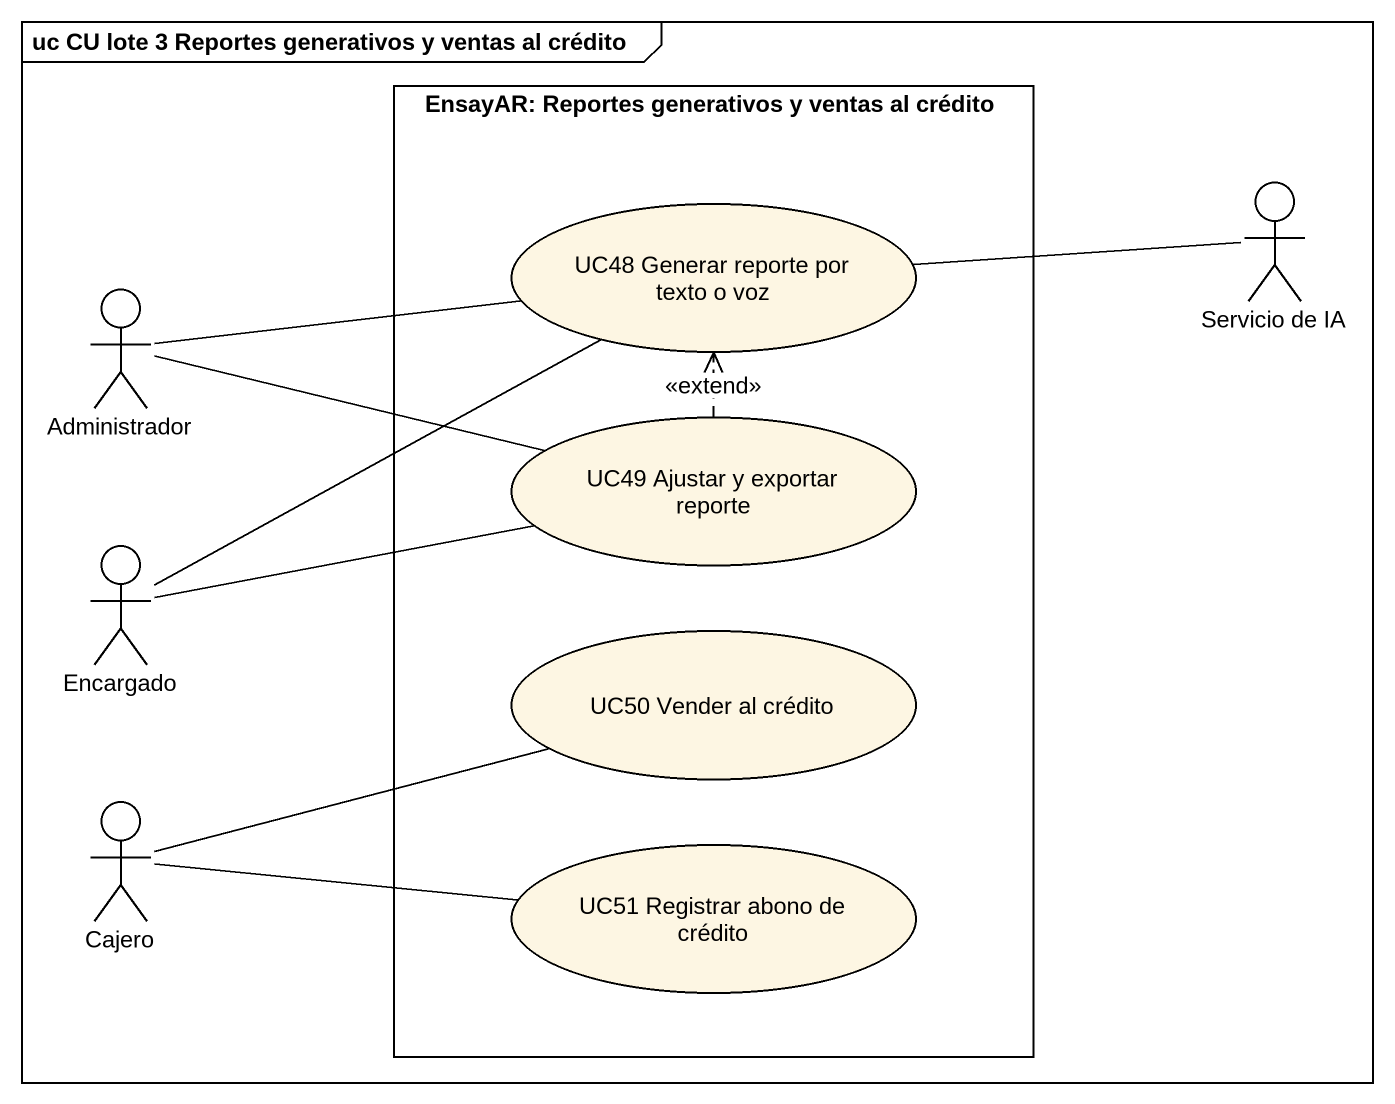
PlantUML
@startuml
mainframe uc CU lote 3 Reportes generativos y ventas al crédito
rectangle "EnsayAR: Reportes generativos y ventas al crédito" as EnsayAR_Reportes {
  usecase "UC48 Generar reporte por texto o voz" as UC48_Generar_reporte_por
  usecase "UC49 Ajustar y exportar reporte" as UC49_Ajustar_y_exportar
  usecase "UC50 Vender al crédito" as UC50_Vender_al_crédito
  usecase "UC51 Registrar abono de crédito" as UC51_Registrar_abono_de
}
actor "Servicio de IA" as Servicio_de_IA
actor Administrador
actor Encargado
actor Cajero
Servicio_de_IA -left- UC48_Generar_reporte_por
Administrador -right- UC48_Generar_reporte_por
Administrador -right- UC49_Ajustar_y_exportar
UC49_Ajustar_y_exportar .up.> UC48_Generar_reporte_por : <<extend>>
Encargado -up- UC48_Generar_reporte_por
Encargado -right- UC49_Ajustar_y_exportar
Cajero -right- UC50_Vender_al_crédito
Cajero -right- UC51_Registrar_abono_de
@enduml
